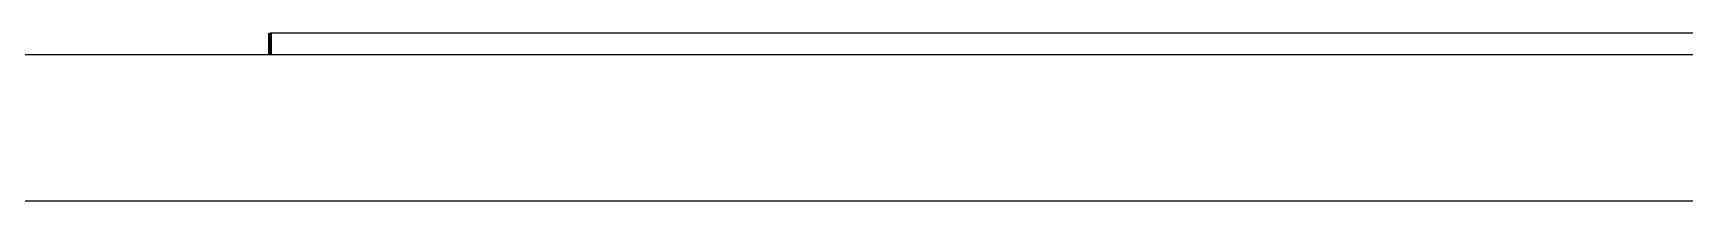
# Model space of a CAD drawing. Header units: millimetres. Extents: x 2513 to 2669, y 1505 to 1675.
# Drawn here: x 2541.63 to 2552.97, y 1504.71 to 1505.86 of the extents above; entities that cross this region are included whole.
import ezdxf

# ---------------------------------------------------------------- set-up
doc = ezdxf.new("R2010")
doc.units = ezdxf.units.MM

msp = doc.modelspace()

# ---------------------------------------------------------------- linework, layer by layer
for p, q in [((2557.256, 1505.858), (2543.256, 1505.858)), ((2557.256, 1505.708), (2538.256, 1505.708)), ((2548.256, 1505.708), (2543.256, 1505.708)), ((2537.256, 1504.708), (2558.256, 1504.708))]:
    msp.add_line(p, q)
at = {"lineweight": 100}
msp.add_line((2543.256, 1505.858), (2543.256, 1505.708), dxfattribs=at)

doc.saveas('drawing.dxf')
